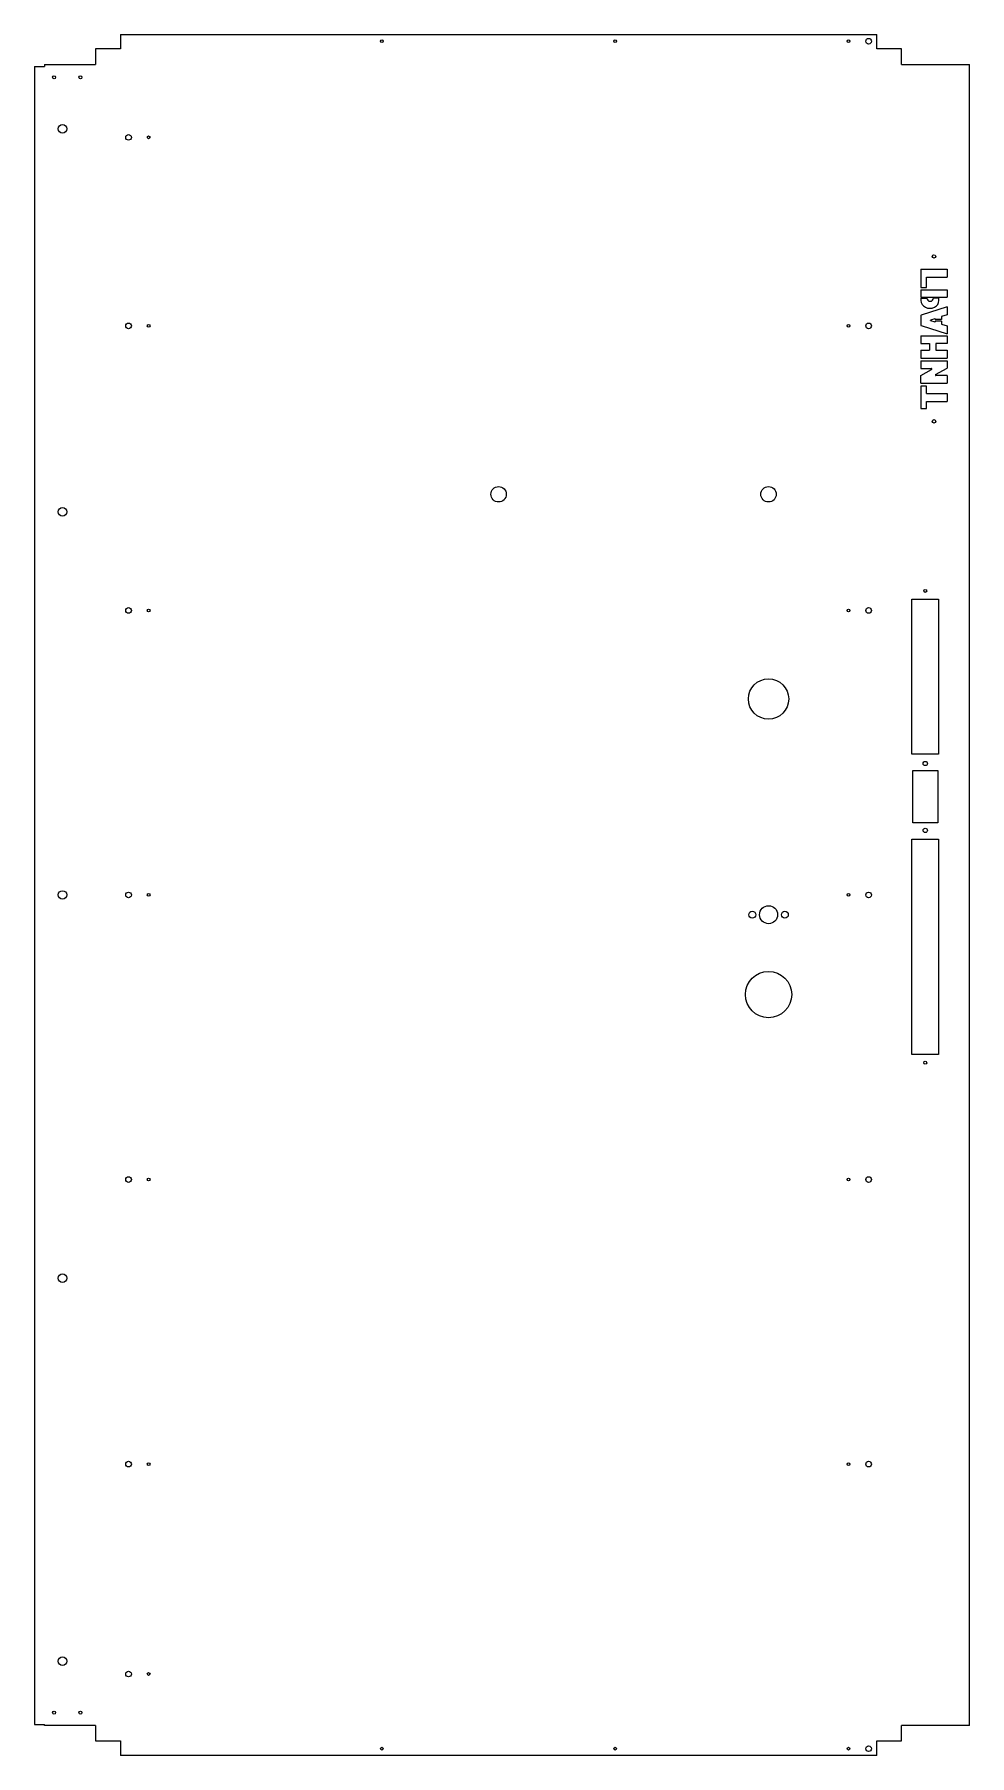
# Model space of a CAD drawing. Header units: millimetres. Extents: x -402 to 689, y -895 to 1111.
import ezdxf

# ---------------------------------------------------------------- set-up
doc = ezdxf.new("R2010")
doc.units = ezdxf.units.MM

msp = doc.modelspace()

# ---------------------------------------------------------------- linework, layer by layer
at = {"color": 7, "linetype": 'Continuous', "lineweight": 25}
for p, q in [((-301.2, 1111), (-301.2, 1094)), ((-301.2, 1111), (580.6, 1111)), ((580.6, 1094), (580.6, 1111)), ((-330.1, 1094), (-330.1, 1076)), ((-301.2, 1094), (-330.1, 1094)), ((609.5, 1094), (580.6, 1094)), ((609.5, 1076), (609.5, 1094)), ((-401.5, 1073.5), (-401.5, -858.9)), ((-401.5, 1073.5), (-389.6, 1073.5)), ((-389.6, 1076), (-389.6, 1073.5)), ((-389.6, 1076), (-330.1, 1076)), ((609.5, 1076), (688.9, 1076)), ((688.9, -860), (688.9, 1076)), ((632.2, 837.2), (662.6, 837.2)), ((632.2, 837.2), (632.2, 815.8)), ((638.7, 815.8), (638.7, 828.2)), ((638.7, 828.2), (662.6, 828.2)), ((662.6, 837.2), (662.6, 828.2)), ((632.2, 815.8), (638.7, 815.8)), ((632.2, 813.2), (662.6, 813.2)), ((632.2, 813.2), (632.2, 804.9)), ((632.2, 804.9), (662.6, 804.9)), ((632.2, 803.7), (639.2, 803.7)), ((632.2, 803.7), (632.2, 801)), ((653.2, 803.7), (646.7, 803.7)), ((653.2, 801), (653.2, 803.7)), ((662.6, 813.2), (662.6, 804.9)), ((632.4, 783.8), (632.2, 783.5)), ((632.2, 783.5), (632.2, 772)), ((662.6, 793.5), (632.4, 783.8)), ((662.6, 784), (656.2, 782.1)), ((662.6, 793.5), (662.6, 784)), ((632.4, 771.7), (662.6, 762)), ((648.4, 779.6), (643.2, 778)), ((643.2, 777.5), (648.4, 775.9)), ((648.7, 779.4), (648.7, 778.6)), ((656.2, 778.6), (648.7, 778.6)), ((656.2, 776.8), (648.7, 776.8)), ((648.7, 776.8), (648.7, 776.1)), ((656.2, 782.1), (656.2, 778.6)), ((656.2, 776.8), (656.2, 773.4)), ((656.2, 773.4), (662.6, 771.5)), ((662.6, 771.5), (662.6, 762)), ((632.2, 759.8), (662.6, 759.8)), ((632.2, 759.8), (632.2, 750.8)), ((632.2, 750.8), (642.2, 750.8)), ((632.2, 742.8), (642.2, 742.8)), ((632.2, 742.8), (632.2, 733.8)), ((642.2, 750.8), (642.2, 742.8)), ((649.5, 750.8), (649.5, 742.8)), ((662.6, 750.8), (649.5, 750.8)), ((649.5, 742.8), (662.6, 742.8)), ((662.6, 759.8), (662.6, 750.8)), ((662.6, 742.8), (662.6, 733.8)), ((632.2, 733.8), (662.6, 733.8)), ((632.2, 730.5), (662.6, 730.5)), ((632.2, 730.5), (632.2, 721.5)), ((662.6, 730.5), (662.6, 722.1)), ((632.2, 721.5), (644.4, 721.5)), ((632.2, 713.5), (644.6, 720.5)), ((632.2, 704.5), (632.2, 713.5)), ((632.2, 704.5), (662.6, 704.5)), ((649.2, 714.4), (662.6, 722.1)), ((662.6, 713.5), (649.5, 713.5)), ((662.6, 713.5), (662.6, 704.5)), ((638.7, 701), (632.2, 701)), ((632.2, 701), (632.2, 675)), ((638.7, 692.6), (638.7, 701)), ((638.7, 692.6), (662.6, 692.6)), ((638.7, 675), (638.7, 683.2)), ((638.7, 683.2), (662.6, 683.2)), ((662.6, 692.6), (662.6, 683.2)), ((632.2, 675), (638.7, 675)), ((621.7, 452.9), (652.7, 452.9)), ((621.7, 271.9), (621.7, 452.9)), ((652.7, 452.9), (652.7, 271.9)), ((652.7, 271.9), (621.7, 271.9)), ((622.7, 252.9), (651.7, 252.9)), ((622.7, 191.9), (622.7, 252.9)), ((651.7, 252.9), (651.7, 191.9)), ((651.7, 191.9), (622.7, 191.9)), ((621.7, 172.9), (652.7, 172.9)), ((621.7, -78), (621.7, 172.9)), ((652.7, 172.9), (652.7, -78)), ((652.7, -78), (621.7, -78)), ((-401.5, -858.9), (-389.6, -858.9)), ((-389.6, -860), (-389.6, -858.9)), ((-330.1, -860), (-389.6, -860)), ((-330.1, -860), (-330.1, -878)), ((688.9, -860), (609.5, -860)), ((609.5, -878), (609.5, -860)), ((-330.1, -878), (-301.2, -878)), ((-301.2, -878), (-301.2, -895)), ((580.6, -878), (609.5, -878)), ((580.6, -895), (580.6, -878)), ((580.6, -895), (-301.2, -895))]:
    msp.add_line(p, q, dxfattribs=at)
for centre, radius in [((3.7, 1103), 1.6), ((275.7, 1103), 1.6), ((547.7, 1103), 1.6), ((571.2, 1103), 3.3), ((-378.6, 1061), 1.75), ((-347.8, 1061), 1.75), ((-368.8, 1001), 5), ((-291.8, 991), 3.3), ((-268.3, 991), 1.6), ((647.4, 852.2), 2), ((-291.8, 771.3), 3.3), ((-268.3, 771.3), 1.6), ((547.7, 771.3), 1.6), ((571.2, 771.3), 3.3), ((647.4, 660), 2), ((139.7, 575), 9), ((454.5, 575), 9), ((-368.8, 554.5), 5), ((637.2, 462.4), 1.75), ((-291.8, 439.6), 3.3), ((571.2, 439.6), 3.3), ((-268.3, 439.6), 1.6), ((547.7, 439.6), 1.6), ((454.5, 336.4), 23.5), ((637.2, 261.2), 2.5), ((637.2, 183.2), 2.5), ((-368.8, 108), 5), ((-291.8, 108), 3.3), ((-268.3, 108), 1.6), ((547.7, 108), 1.6), ((571.2, 108), 3.3), ((435.5, 85), 4), ((454.5, 85), 10.5), ((473.5, 85), 4), ((454.5, -8.1), 27), ((637.2, -87.5), 1.75), ((-291.8, -223.7), 3.3), ((571.2, -223.7), 3.3), ((-268.3, -223.7), 1.6), ((547.7, -223.7), 1.6), ((-368.8, -338.6), 5), ((-291.8, -555.4), 3.3), ((-268.3, -555.4), 1.6), ((547.7, -555.4), 1.6), ((571.2, -555.4), 3.3), ((-368.8, -785), 5), ((-291.8, -800), 3.3), ((-268.3, -800), 1.6), ((-378.6, -845), 1.75), ((-347.8, -845), 1.75), ((3.7, -887), 1.6), ((275.7, -887), 1.6), ((547.7, -887), 1.6), ((571.2, -887), 3.3)]:
    msp.add_circle(centre, radius, dxfattribs=at)
for centre, radius, start, end in [((643, 803.7), 3.75, 180, 360), ((632.5, 772), 0.3, 180, 252.1154), ((643.2, 777.8), 0.3, 107.1985, 252.8015), ((648.4, 779.4), 0.3, 0, 107.1985), ((648.4, 776.1), 0.3, 252.8015, 360), ((644.4, 721), 0.5, 299.5695, 90), ((649.5, 714), 0.5, 119.8894, 270)]:
    msp.add_arc(centre, radius, start, end, dxfattribs=at)
msp.add_ellipse((642.7, 801), major_axis=(-10.5, 0), ratio=0.882283, start_param=0, end_param=3.141593, dxfattribs=at)

doc.saveas('drawing.dxf')
